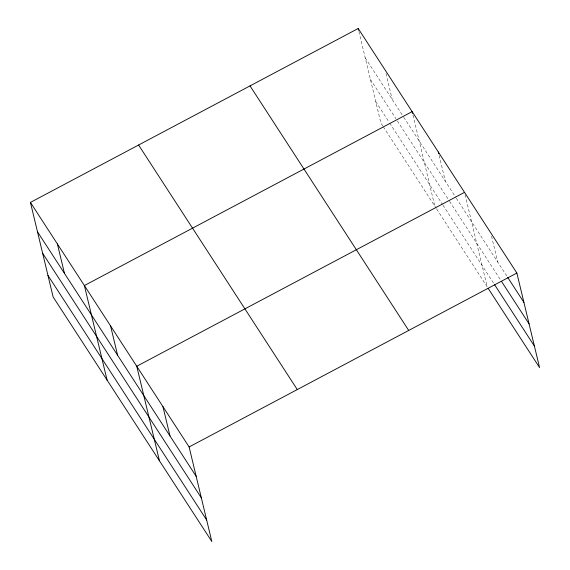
<?xml version="1.0" encoding="UTF-8"?>
<svg xmlns="http://www.w3.org/2000/svg" width="570" height="570" viewBox="0 0 570 570"><rect width="100%" height="100%" fill="white"/><g stroke="black" fill="none" stroke-linecap="round" stroke-linejoin="round"><path stroke-width="0.43" stroke-dasharray="2.85 2.14" d="M365.235 57.855L403.289 116.501M403.774 117.242L455.843 197.491M456.321 198.225L507.257 276.721M370.4 79.365L395.929 118.717M397.376 120.94L449.11 200.661M449.58 201.395L500.524 279.891M375.723 101.531L389.21 122.322M389.688 123.063L442.527 204.488M443.004 205.221L493.941 283.717M382.812 126.013L380.881 123.042L358.601 30.224M383.297 126.754L436.264 208.392M436.741 209.126L487.207 286.888L464.714 193.209M491.518 236.151L497.738 262.05M439.149 155.446L445.37 181.353M412.972 115.097L434.839 206.19M385.99 73.523L392.21 99.429"/><path stroke-width="0.85" d="M30.431 202.414L189.119 446.958L211.812 541.5L53.131 296.956L30.431 202.414L358.188 28.5L516.869 273.044L539.569 367.586L488.155 288.356M464.507 192.346L136.75 366.253L159.45 460.802M189.119 446.958L516.869 273.044M507.735 277.455L523.923 302.399M501.472 281.359L529.081 323.91M494.418 284.451L534.404 346.076M250.023 85.892L408.711 330.436M138.588 145.022L297.276 389.567M37.477 231.769L196.166 476.313M42.643 253.28L201.331 497.824M47.965 275.445L206.646 519.99M438.323 151.998L438.736 153.722M412.552 113.373L412.139 111.642L84.381 285.556L107.082 380.097M358.188 28.5L358.601 30.224M162.935 406.602L169.981 435.957M110.566 325.905L117.612 355.26M57.406 243.981L64.453 273.336"/></g></svg>
